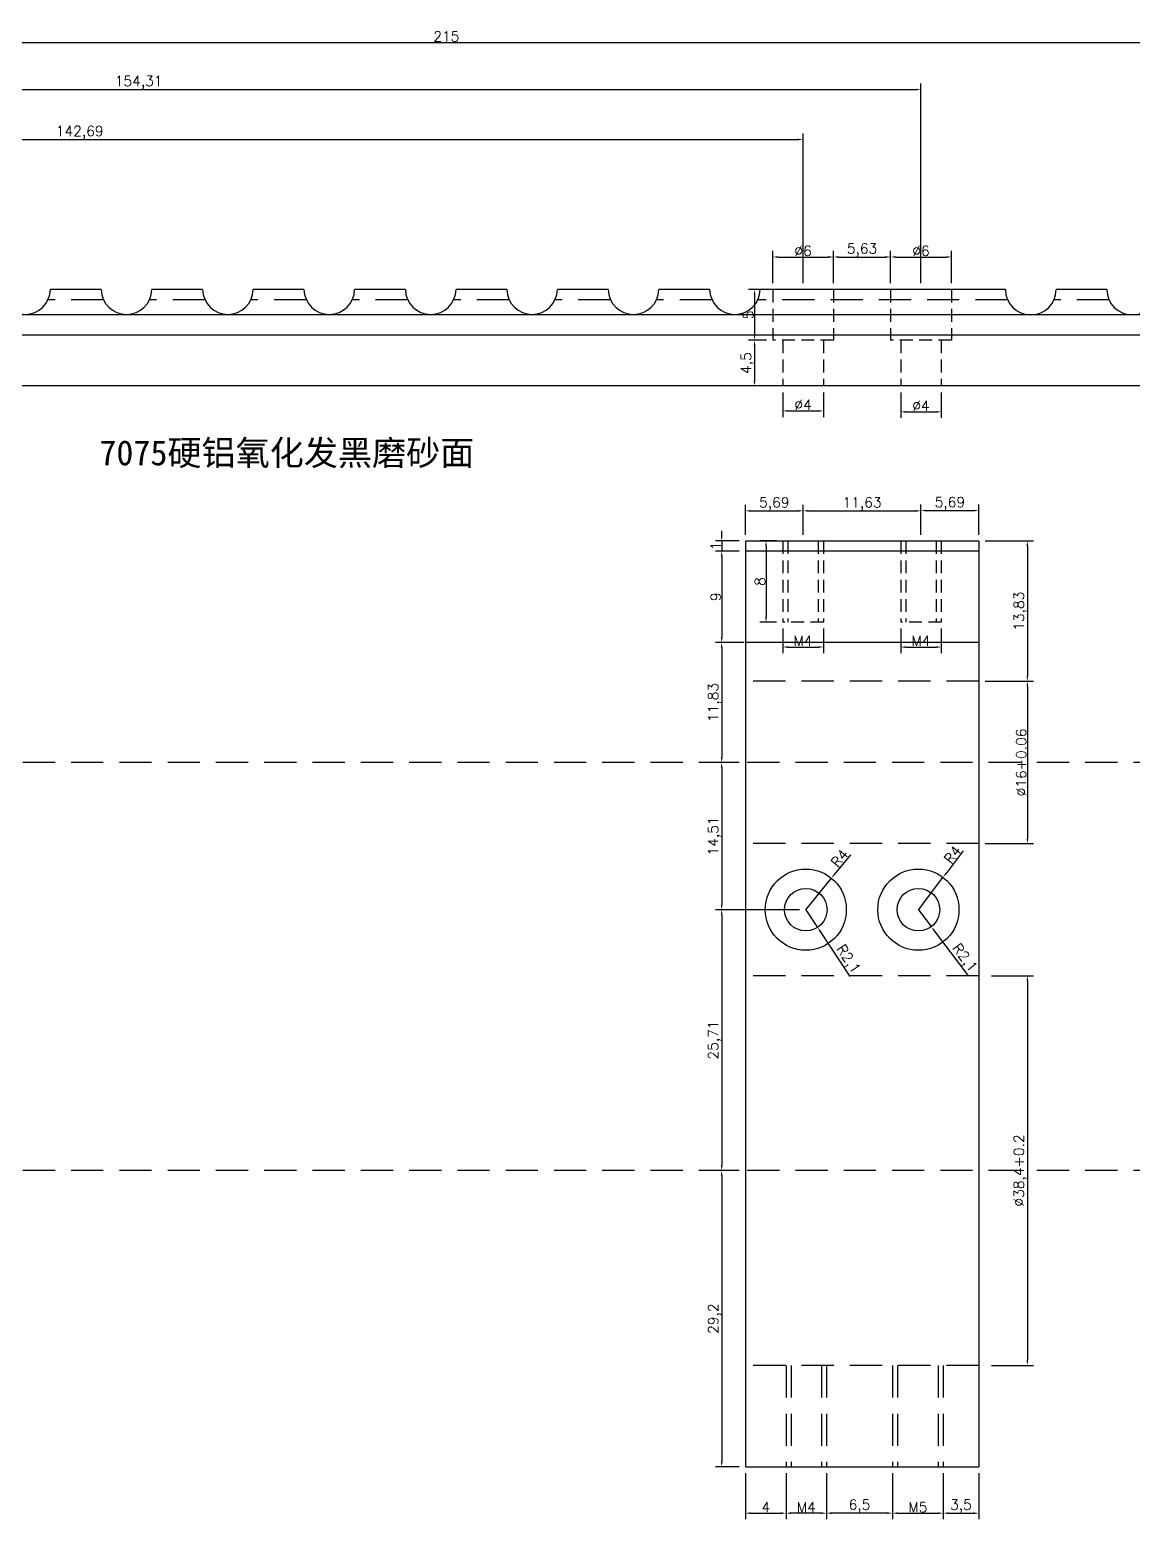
# Model space of a CAD drawing. Header units: millimetres. Extents: x 6817 to 15937, y -5221 to -164.
# Drawn here: x 9738.2 to 9846.9, y -921.1 to -774.3 of the extents above; entities that cross this region are included whole.
import ezdxf

# ---------------------------------------------------------------- set-up
doc = ezdxf.new("R2010")
doc.units = ezdxf.units.MM
doc.linetypes.add('HIDDEN', pattern=[9.525, 6.35, -3.175])
doc.layers.add('图层2', color=108, linetype='Continuous')
doc.styles.get("Standard").update_dxf_attribs({"font": 'txt', "bigfont": 'gbcbig.shx'})
doc.dimstyles.new('ISO-25', dxfattribs={"dimtxt": 1, "dimasz": 0.5, "dimexe": 0.6, "dimexo": 0.625, "dimgap": 0.1, "dimtad": 1, "dimtxsty": 'Standard', "dimcen": 2.5, "dimadec": 0, "dimazin": 0, "dimtfac": 1, "dimtmove": 0, "dimatfit": 3, "dimfxl": 0, "dimarcsym": 0})

# ---------------------------------------------------------------- blocks, each defined once
blk = doc.blocks.new('*D593')
at = {"layer": 'Defpoints', "color": 0, "linetype": 'ByBlock', "transparency": 16777216}
for p in [(9814.47, -785.11), (9814.47, -799.9), (9671.78, -809.4)]:
    blk.add_point(p, dxfattribs=at)
at = {"layer": '图层2', "color": 0, "linetype": 'ByBlock', "lineweight": -2, "transparency": 16777216}
for p, q in [((9671.78, -808.78), (9671.78, -784.51)), ((9672.28, -785.11), (9813.97, -785.11)), ((9814.47, -799.28), (9814.47, -784.51))]:
    blk.add_line(p, q, dxfattribs=at)
at = {"layer": '图层2', "color": 0, "linetype": 'ByBlock', "transparency": 16777216}
for points in [[(9672.28, -785.03), (9672.28, -785.19), (9671.78, -785.11)], [(9813.97, -785.03), (9813.97, -785.19), (9814.47, -785.11)]]:
    blk.add_solid(points, dxfattribs=at)
at = {"layer": '图层2', "color": 0, "linetype": 'ByBlock', "transparency": 16777216, "insert": (9743.12, -784.43), "char_height": 1, "attachment_point": 5}
blk.add_mtext('142,69', dxfattribs=at)
blk = doc.blocks.new('*D594')
at = {"layer": 'Defpoints', "color": 0, "linetype": 'ByBlock', "transparency": 16777216}
for p in [(9826.09, -780.19), (9826.09, -799.9), (9671.78, -809.4)]:
    blk.add_point(p, dxfattribs=at)
at = {"layer": '图层2', "color": 0, "linetype": 'ByBlock', "lineweight": -2, "transparency": 16777216}
for p, q in [((9671.78, -808.78), (9671.78, -779.59)), ((9672.28, -780.19), (9825.59, -780.19)), ((9826.09, -799.28), (9826.09, -779.59))]:
    blk.add_line(p, q, dxfattribs=at)
at = {"layer": '图层2', "color": 0, "linetype": 'ByBlock', "transparency": 16777216}
for points in [[(9672.28, -780.1), (9672.28, -780.27), (9671.78, -780.19)], [(9825.59, -780.1), (9825.59, -780.27), (9826.09, -780.19)]]:
    blk.add_solid(points, dxfattribs=at)
at = {"layer": '图层2', "color": 0, "linetype": 'ByBlock', "transparency": 16777216, "insert": (9748.94, -779.5), "char_height": 1, "attachment_point": 5}
blk.add_mtext('154,31', dxfattribs=at)
blk = doc.blocks.new('*D877')
at = {"layer": 'Defpoints', "color": 0, "linetype": 'ByBlock', "transparency": 16777216}
for p in [(9886.78, -775.55), (9886.78, -799.9), (9671.78, -808.78)]:
    blk.add_point(p, dxfattribs=at)
at = {"layer": '图层2', "color": 0, "linetype": 'ByBlock', "lineweight": -2, "transparency": 16777216}
for p, q in [((9671.78, -808.15), (9671.78, -774.95)), ((9886.78, -799.28), (9886.78, -774.95)), ((9672.28, -775.55), (9886.28, -775.55))]:
    blk.add_line(p, q, dxfattribs=at)
at = {"layer": '图层2', "color": 0, "linetype": 'ByBlock', "transparency": 16777216}
for points in [[(9672.28, -775.47), (9672.28, -775.64), (9671.78, -775.55)], [(9886.28, -775.47), (9886.28, -775.64), (9886.78, -775.55)]]:
    blk.add_solid(points, dxfattribs=at)
at = {"layer": '图层2', "color": 0, "linetype": 'ByBlock', "transparency": 16777216, "insert": (9779.28, -774.95), "char_height": 1, "attachment_point": 5}
blk.add_mtext('215', dxfattribs=at)
blk = doc.blocks.new('*D884')
at = {"layer": 'Defpoints', "color": 0, "linetype": 'ByBlock', "transparency": 16777216}
for p in [(9817.47, -796.69), (9811.47, -799.9), (9817.47, -799.9)]:
    blk.add_point(p, dxfattribs=at)
at = {"layer": '图层2', "color": 0, "linetype": 'ByBlock', "lineweight": -2, "transparency": 16777216}
for p, q in [((9811.47, -799.28), (9811.47, -796.09)), ((9811.97, -796.69), (9816.97, -796.69)), ((9817.47, -799.28), (9817.47, -796.09))]:
    blk.add_line(p, q, dxfattribs=at)
at = {"layer": '图层2', "color": 0, "linetype": 'ByBlock', "transparency": 16777216}
for points in [[(9811.97, -796.6), (9811.97, -796.77), (9811.47, -796.69)], [(9816.97, -796.6), (9816.97, -796.77), (9817.47, -796.69)]]:
    blk.add_solid(points, dxfattribs=at)
at = {"layer": '图层2', "color": 0, "linetype": 'ByBlock', "transparency": 16777216, "insert": (9814.47, -796.09), "char_height": 1, "attachment_point": 5}
blk.add_mtext('%%C6', dxfattribs=at)
blk = doc.blocks.new('*D885')
at = {"layer": 'Defpoints', "color": 0, "linetype": 'ByBlock', "transparency": 16777216}
for p in [(9823.09, -796.69), (9817.47, -799.9), (9823.09, -799.9)]:
    blk.add_point(p, dxfattribs=at)
at = {"layer": '图层2', "color": 0, "linetype": 'ByBlock', "lineweight": -2, "transparency": 16777216}
for p, q in [((9817.47, -799.28), (9817.47, -796.09)), ((9817.97, -796.69), (9822.59, -796.69)), ((9823.09, -799.28), (9823.09, -796.09))]:
    blk.add_line(p, q, dxfattribs=at)
at = {"layer": '图层2', "color": 0, "linetype": 'ByBlock', "transparency": 16777216}
for points in [[(9817.97, -796.6), (9817.97, -796.77), (9817.47, -796.69)], [(9822.59, -796.6), (9822.59, -796.77), (9823.09, -796.69)]]:
    blk.add_solid(points, dxfattribs=at)
at = {"layer": '图层2', "color": 0, "linetype": 'ByBlock', "transparency": 16777216, "insert": (9820.28, -796), "char_height": 1, "attachment_point": 5}
blk.add_mtext('5,63', dxfattribs=at)
blk = doc.blocks.new('*D886')
at = {"layer": 'Defpoints', "color": 0, "linetype": 'ByBlock', "transparency": 16777216}
for p in [(9829.09, -796.69), (9823.09, -799.9), (9829.09, -799.9)]:
    blk.add_point(p, dxfattribs=at)
at = {"layer": '图层2', "color": 0, "linetype": 'ByBlock', "lineweight": -2, "transparency": 16777216}
for p, q in [((9823.09, -799.28), (9823.09, -796.09)), ((9823.59, -796.69), (9828.59, -796.69)), ((9829.09, -799.28), (9829.09, -796.09))]:
    blk.add_line(p, q, dxfattribs=at)
at = {"layer": '图层2', "color": 0, "linetype": 'ByBlock', "transparency": 16777216}
for points in [[(9823.59, -796.6), (9823.59, -796.77), (9823.09, -796.69)], [(9828.59, -796.6), (9828.59, -796.77), (9829.09, -796.69)]]:
    blk.add_solid(points, dxfattribs=at)
at = {"layer": '图层2', "color": 0, "linetype": 'ByBlock', "transparency": 16777216, "insert": (9826.09, -796.09), "char_height": 1, "attachment_point": 5}
blk.add_mtext('%%C6', dxfattribs=at)
blk = doc.blocks.new('*D887')
at = {"layer": 'Defpoints', "color": 0, "linetype": 'ByBlock', "transparency": 16777216}
for p in [(9811.47, -799.9), (9809.67, -804.9), (9811.47, -804.9)]:
    blk.add_point(p, dxfattribs=at)
at = {"layer": '图层2', "color": 0, "linetype": 'ByBlock', "lineweight": -2, "transparency": 16777216}
for p, q in [((9810.84, -799.9), (9809.07, -799.9)), ((9809.67, -800.4), (9809.67, -804.4)), ((9810.84, -804.9), (9809.07, -804.9))]:
    blk.add_line(p, q, dxfattribs=at)
at = {"layer": '图层2', "color": 0, "linetype": 'ByBlock', "transparency": 16777216}
for points in [[(9809.59, -800.4), (9809.76, -800.4), (9809.67, -799.9)], [(9809.59, -804.4), (9809.76, -804.4), (9809.67, -804.9)]]:
    blk.add_solid(points, dxfattribs=at)
at = {"layer": '图层2', "color": 0, "linetype": 'ByBlock', "transparency": 16777216, "insert": (9809.07, -802.4), "char_height": 1, "attachment_point": 5, "rotation": 90}
blk.add_mtext('5', dxfattribs=at)
blk = doc.blocks.new('*D888')
at = {"layer": 'Defpoints', "color": 0, "linetype": 'ByBlock', "transparency": 16777216}
for p in [(9811.47, -804.9), (9809.67, -809.4), (9812.47, -809.4)]:
    blk.add_point(p, dxfattribs=at)
at = {"layer": '图层2', "color": 0, "linetype": 'ByBlock', "lineweight": -2, "transparency": 16777216}
for p, q in [((9810.84, -804.9), (9809.07, -804.9)), ((9809.67, -805.4), (9809.67, -808.9)), ((9811.84, -809.4), (9809.07, -809.4))]:
    blk.add_line(p, q, dxfattribs=at)
at = {"layer": '图层2', "color": 0, "linetype": 'ByBlock', "transparency": 16777216}
for points in [[(9809.59, -805.4), (9809.76, -805.4), (9809.67, -804.9)], [(9809.59, -808.9), (9809.76, -808.9), (9809.67, -809.4)]]:
    blk.add_solid(points, dxfattribs=at)
at = {"layer": '图层2', "color": 0, "linetype": 'ByBlock', "transparency": 16777216, "insert": (9808.99, -807.15), "char_height": 1, "attachment_point": 5, "rotation": 90}
blk.add_mtext('4,5', dxfattribs=at)
blk = doc.blocks.new('*D889')
at = {"layer": 'Defpoints', "color": 0, "linetype": 'ByBlock', "transparency": 16777216}
for p in [(9812.47, -809.4), (9816.47, -809.4), (9816.47, -811.86)]:
    blk.add_point(p, dxfattribs=at)
at = {"layer": '图层2', "color": 0, "linetype": 'ByBlock', "lineweight": -2, "transparency": 16777216}
for p, q in [((9812.47, -810.03), (9812.47, -812.46)), ((9816.47, -810.03), (9816.47, -812.46)), ((9812.97, -811.86), (9815.97, -811.86))]:
    blk.add_line(p, q, dxfattribs=at)
at = {"layer": '图层2', "color": 0, "linetype": 'ByBlock', "transparency": 16777216}
for points in [[(9812.97, -811.78), (9812.97, -811.95), (9812.47, -811.86)], [(9815.97, -811.78), (9815.97, -811.95), (9816.47, -811.86)]]:
    blk.add_solid(points, dxfattribs=at)
at = {"layer": '图层2', "color": 0, "linetype": 'ByBlock', "transparency": 16777216, "insert": (9814.47, -811.26), "char_height": 1, "attachment_point": 5}
blk.add_mtext('%%C4', dxfattribs=at)
blk = doc.blocks.new('*D890')
at = {"layer": 'Defpoints', "color": 0, "linetype": 'ByBlock', "transparency": 16777216}
for p in [(9824.09, -809.4), (9828.09, -809.4), (9828.09, -811.95)]:
    blk.add_point(p, dxfattribs=at)
at = {"layer": '图层2', "color": 0, "linetype": 'ByBlock', "lineweight": -2, "transparency": 16777216}
for p, q in [((9824.09, -810.03), (9824.09, -812.55)), ((9828.09, -810.03), (9828.09, -812.55)), ((9824.59, -811.95), (9827.59, -811.95))]:
    blk.add_line(p, q, dxfattribs=at)
at = {"layer": '图层2', "color": 0, "linetype": 'ByBlock', "transparency": 16777216}
for points in [[(9824.59, -811.87), (9824.59, -812.04), (9824.09, -811.95)], [(9827.59, -811.87), (9827.59, -812.04), (9828.09, -811.95)]]:
    blk.add_solid(points, dxfattribs=at)
at = {"layer": '图层2', "color": 0, "linetype": 'ByBlock', "transparency": 16777216, "insert": (9826.09, -811.35), "char_height": 1, "attachment_point": 5}
blk.add_mtext('%%C4', dxfattribs=at)
blk = doc.blocks.new('*D891')
at = {"layer": 'Defpoints', "color": 0, "linetype": 'ByBlock', "transparency": 16777216}
for p in [(9814.47, -821.71), (9808.78, -824.68), (9814.47, -824.68)]:
    blk.add_point(p, dxfattribs=at)
at = {"layer": '图层2', "color": 0, "linetype": 'ByBlock', "lineweight": -2, "transparency": 16777216}
for p, q in [((9808.78, -824.06), (9808.78, -821.11)), ((9809.28, -821.71), (9813.97, -821.71)), ((9814.47, -824.06), (9814.47, -821.11))]:
    blk.add_line(p, q, dxfattribs=at)
at = {"layer": '图层2', "color": 0, "linetype": 'ByBlock', "transparency": 16777216}
for points in [[(9809.28, -821.63), (9809.28, -821.8), (9808.78, -821.71)], [(9813.97, -821.63), (9813.97, -821.8), (9814.47, -821.71)]]:
    blk.add_solid(points, dxfattribs=at)
at = {"layer": '图层2', "color": 0, "linetype": 'ByBlock', "transparency": 16777216, "insert": (9811.62, -821.03), "char_height": 1, "attachment_point": 5}
blk.add_mtext('5,69', dxfattribs=at)
blk = doc.blocks.new('*D596')
at = {"layer": 'Defpoints', "color": 0, "linetype": 'ByBlock', "transparency": 16777216}
for p in [(9826.09, -821.71), (9814.47, -824.68), (9826.09, -824.68)]:
    blk.add_point(p, dxfattribs=at)
at = {"layer": '图层2', "color": 0, "linetype": 'ByBlock', "lineweight": -2, "transparency": 16777216}
for p, q in [((9814.47, -824.06), (9814.47, -821.11)), ((9814.97, -821.71), (9825.59, -821.71)), ((9826.09, -824.06), (9826.09, -821.11))]:
    blk.add_line(p, q, dxfattribs=at)
at = {"layer": '图层2', "color": 0, "linetype": 'ByBlock', "transparency": 16777216}
for points in [[(9814.97, -821.63), (9814.97, -821.8), (9814.47, -821.71)], [(9825.59, -821.63), (9825.59, -821.8), (9826.09, -821.71)]]:
    blk.add_solid(points, dxfattribs=at)
at = {"layer": '图层2', "color": 0, "linetype": 'ByBlock', "transparency": 16777216, "insert": (9820.28, -821.03), "char_height": 1, "attachment_point": 5}
blk.add_mtext('11,63', dxfattribs=at)
blk = doc.blocks.new('*D892')
at = {"layer": 'Defpoints', "color": 0, "linetype": 'ByBlock', "transparency": 16777216}
for p in [(9831.78, -821.68), (9826.09, -824.68), (9831.78, -824.68)]:
    blk.add_point(p, dxfattribs=at)
at = {"layer": '图层2', "color": 0, "linetype": 'ByBlock', "lineweight": -2, "transparency": 16777216}
for p, q in [((9826.09, -824.06), (9826.09, -821.08)), ((9826.59, -821.68), (9831.28, -821.68)), ((9831.78, -824.06), (9831.78, -821.08))]:
    blk.add_line(p, q, dxfattribs=at)
at = {"layer": '图层2', "color": 0, "linetype": 'ByBlock', "transparency": 16777216}
for points in [[(9826.59, -821.6), (9826.59, -821.77), (9826.09, -821.68)], [(9831.28, -821.6), (9831.28, -821.77), (9831.78, -821.68)]]:
    blk.add_solid(points, dxfattribs=at)
at = {"layer": '图层2', "color": 0, "linetype": 'ByBlock', "transparency": 16777216, "insert": (9828.94, -821), "char_height": 1, "attachment_point": 5}
blk.add_mtext('5,69', dxfattribs=at)
blk = doc.blocks.new('*D893')
at = {"layer": 'Defpoints', "color": 0, "linetype": 'ByBlock', "transparency": 16777216}
for p in [(9812.47, -824.68), (9810.81, -832.68), (9812.47, -832.68)]:
    blk.add_point(p, dxfattribs=at)
at = {"layer": '图层2', "color": 0, "linetype": 'ByBlock', "lineweight": -2, "transparency": 16777216}
for p, q in [((9811.84, -824.68), (9810.21, -824.68)), ((9810.81, -825.18), (9810.81, -832.18)), ((9811.84, -832.68), (9810.21, -832.68))]:
    blk.add_line(p, q, dxfattribs=at)
at = {"layer": '图层2', "color": 0, "linetype": 'ByBlock', "transparency": 16777216}
for points in [[(9810.72, -825.18), (9810.89, -825.18), (9810.81, -824.68)], [(9810.72, -832.18), (9810.89, -832.18), (9810.81, -832.68)]]:
    blk.add_solid(points, dxfattribs=at)
at = {"layer": '图层2', "color": 0, "linetype": 'ByBlock', "transparency": 16777216, "insert": (9810.21, -828.68), "char_height": 1, "attachment_point": 5, "rotation": 90}
blk.add_mtext('8', dxfattribs=at)
blk = doc.blocks.new('*D894')
at = {"layer": 'Defpoints', "color": 0, "linetype": 'ByBlock', "transparency": 16777216}
for p in [(9812.47, -832.68), (9816.47, -832.68), (9816.47, -835.13)]:
    blk.add_point(p, dxfattribs=at)
at = {"layer": '图层2', "color": 0, "linetype": 'ByBlock', "lineweight": -2, "transparency": 16777216}
for p, q in [((9812.47, -833.31), (9812.47, -835.73)), ((9816.47, -833.31), (9816.47, -835.73)), ((9812.97, -835.13), (9815.97, -835.13))]:
    blk.add_line(p, q, dxfattribs=at)
at = {"layer": '图层2', "color": 0, "linetype": 'ByBlock', "transparency": 16777216}
for points in [[(9812.97, -835.05), (9812.97, -835.22), (9812.47, -835.13)], [(9815.97, -835.05), (9815.97, -835.22), (9816.47, -835.13)]]:
    blk.add_solid(points, dxfattribs=at)
at = {"layer": '图层2', "color": 0, "linetype": 'ByBlock', "transparency": 16777216, "insert": (9814.47, -834.53), "char_height": 1, "attachment_point": 5}
blk.add_mtext('M4', dxfattribs=at)
blk = doc.blocks.new('*D895')
at = {"layer": 'Defpoints', "color": 0, "linetype": 'ByBlock', "transparency": 16777216}
for p in [(9824.09, -832.68), (9828.09, -832.68), (9828.09, -835.13)]:
    blk.add_point(p, dxfattribs=at)
at = {"layer": '图层2', "color": 0, "linetype": 'ByBlock', "lineweight": -2, "transparency": 16777216}
for p, q in [((9824.09, -833.31), (9824.09, -835.73)), ((9828.09, -833.31), (9828.09, -835.73)), ((9824.59, -835.13), (9827.59, -835.13))]:
    blk.add_line(p, q, dxfattribs=at)
at = {"layer": '图层2', "color": 0, "linetype": 'ByBlock', "transparency": 16777216}
for points in [[(9824.59, -835.05), (9824.59, -835.22), (9824.09, -835.13)], [(9827.59, -835.05), (9827.59, -835.22), (9828.09, -835.13)]]:
    blk.add_solid(points, dxfattribs=at)
at = {"layer": '图层2', "color": 0, "linetype": 'ByBlock', "transparency": 16777216, "insert": (9826.09, -834.53), "char_height": 1, "attachment_point": 5}
blk.add_mtext('M4', dxfattribs=at)
blk = doc.blocks.new('*D598')
at = {"layer": 'Defpoints', "color": 0, "linetype": 'ByBlock', "transparency": 16777216}
for p in [(9831.78, -824.68), (9831.78, -838.51), (9836.58, -838.51)]:
    blk.add_point(p, dxfattribs=at)
at = {"layer": '图层2', "color": 0, "linetype": 'ByBlock', "lineweight": -2, "transparency": 16777216}
for p, q in [((9832.41, -824.68), (9837.18, -824.68)), ((9836.58, -825.18), (9836.58, -838.01)), ((9832.41, -838.51), (9837.18, -838.51))]:
    blk.add_line(p, q, dxfattribs=at)
at = {"layer": '图层2', "color": 0, "linetype": 'ByBlock', "transparency": 16777216}
for points in [[(9836.5, -825.18), (9836.66, -825.18), (9836.58, -824.68)], [(9836.5, -838.01), (9836.66, -838.01), (9836.58, -838.51)]]:
    blk.add_solid(points, dxfattribs=at)
at = {"layer": '图层2', "color": 0, "linetype": 'ByBlock', "transparency": 16777216, "insert": (9835.9, -831.6), "char_height": 1, "attachment_point": 5, "rotation": 90}
blk.add_mtext('13,83', dxfattribs=at)
blk = doc.blocks.new('*D599')
at = {"layer": 'Defpoints', "color": 0, "linetype": 'ByBlock', "transparency": 16777216}
for p in [(9831.78, -838.51), (9831.78, -854.51), (9836.58, -854.51)]:
    blk.add_point(p, dxfattribs=at)
at = {"layer": '图层2', "color": 0, "linetype": 'ByBlock', "lineweight": -2, "transparency": 16777216}
for p, q in [((9832.41, -838.51), (9837.18, -838.51)), ((9836.58, -839.01), (9836.58, -854.01)), ((9832.41, -854.51), (9837.18, -854.51))]:
    blk.add_line(p, q, dxfattribs=at)
at = {"layer": '图层2', "color": 0, "linetype": 'ByBlock', "transparency": 16777216}
for points in [[(9836.5, -839.01), (9836.66, -839.01), (9836.58, -838.51)], [(9836.5, -854.01), (9836.66, -854.01), (9836.58, -854.51)]]:
    blk.add_solid(points, dxfattribs=at)
at = {"layer": '图层2', "color": 0, "linetype": 'ByBlock', "transparency": 16777216, "insert": (9835.98, -846.51), "char_height": 1, "attachment_point": 5, "rotation": 90}
blk.add_mtext('%%C16+0.06', dxfattribs=at)
blk = doc.blocks.new('*D600')
at = {"layer": 'Defpoints', "color": 0, "linetype": 'ByBlock', "transparency": 16777216}
for p in [(9832.41, -867.53), (9832.41, -905.93), (9836.58, -905.93)]:
    blk.add_point(p, dxfattribs=at)
at = {"layer": '图层2', "color": 0, "linetype": 'ByBlock', "lineweight": -2, "transparency": 16777216}
for p, q in [((9833.03, -867.53), (9837.18, -867.53)), ((9836.58, -868.03), (9836.58, -905.43)), ((9833.03, -905.93), (9837.18, -905.93))]:
    blk.add_line(p, q, dxfattribs=at)
at = {"layer": '图层2', "color": 0, "linetype": 'ByBlock', "transparency": 16777216}
for points in [[(9836.5, -868.03), (9836.66, -868.03), (9836.58, -867.53)], [(9836.5, -905.43), (9836.66, -905.43), (9836.58, -905.93)]]:
    blk.add_solid(points, dxfattribs=at)
at = {"layer": '图层2', "color": 0, "linetype": 'ByBlock', "transparency": 16777216, "insert": (9835.9, -886.73), "char_height": 1, "attachment_point": 5, "rotation": 90}
blk.add_mtext('%%C38,4+0.2', dxfattribs=at)
blk = doc.blocks.new('*D601')
at = {"layer": 'Defpoints', "color": 0, "linetype": 'ByBlock', "transparency": 16777216}
for p in [(9808.78, -824.68), (9806.44, -825.68), (9808.78, -825.68)]:
    blk.add_point(p, dxfattribs=at)
at = {"layer": '图层2', "color": 0, "linetype": 'ByBlock', "lineweight": -2, "transparency": 16777216}
for p, q in [((9808.16, -824.68), (9805.84, -824.68)), ((9806.44, -824.18), (9806.44, -823.68)), ((9806.44, -824.68), (9806.44, -825.68)), ((9808.16, -825.68), (9805.84, -825.68)), ((9806.44, -826.18), (9806.44, -826.68))]:
    blk.add_line(p, q, dxfattribs=at)
at = {"layer": '图层2', "color": 0, "linetype": 'ByBlock', "transparency": 16777216}
for points in [[(9806.35, -824.18), (9806.52, -824.18), (9806.44, -824.68)], [(9806.35, -826.18), (9806.52, -826.18), (9806.44, -825.68)]]:
    blk.add_solid(points, dxfattribs=at)
at = {"layer": '图层2', "color": 0, "linetype": 'ByBlock', "transparency": 16777216, "insert": (9805.84, -825.18), "char_height": 1, "attachment_point": 5, "rotation": 90}
blk.add_mtext('1', dxfattribs=at)
blk = doc.blocks.new('*D602')
at = {"layer": 'Defpoints', "color": 0, "linetype": 'ByBlock', "transparency": 16777216}
for p in [(9808.78, -825.68), (9806.44, -834.68), (9809.29, -834.68)]:
    blk.add_point(p, dxfattribs=at)
at = {"layer": '图层2', "color": 0, "linetype": 'ByBlock', "lineweight": -2, "transparency": 16777216}
for p, q in [((9808.16, -825.68), (9805.84, -825.68)), ((9806.44, -826.18), (9806.44, -834.18)), ((9808.66, -834.68), (9805.84, -834.68))]:
    blk.add_line(p, q, dxfattribs=at)
at = {"layer": '图层2', "color": 0, "linetype": 'ByBlock', "transparency": 16777216}
for points in [[(9806.35, -826.18), (9806.52, -826.18), (9806.44, -825.68)], [(9806.35, -834.18), (9806.52, -834.18), (9806.44, -834.68)]]:
    blk.add_solid(points, dxfattribs=at)
at = {"layer": '图层2', "color": 0, "linetype": 'ByBlock', "transparency": 16777216, "insert": (9805.84, -830.18), "char_height": 1, "attachment_point": 5, "rotation": 90}
blk.add_mtext('9', dxfattribs=at)
blk = doc.blocks.new('*D603')
at = {"layer": 'Defpoints', "color": 0, "linetype": 'ByBlock', "transparency": 16777216}
for p in [(9809.29, -834.68), (9806.44, -846.51), (9808.78, -846.51)]:
    blk.add_point(p, dxfattribs=at)
at = {"layer": '图层2', "color": 0, "linetype": 'ByBlock', "lineweight": -2, "transparency": 16777216}
for p, q in [((9808.66, -834.68), (9805.84, -834.68)), ((9806.44, -835.18), (9806.44, -846.01)), ((9808.16, -846.51), (9805.84, -846.51))]:
    blk.add_line(p, q, dxfattribs=at)
at = {"layer": '图层2', "color": 0, "linetype": 'ByBlock', "transparency": 16777216}
for points in [[(9806.35, -835.18), (9806.52, -835.18), (9806.44, -834.68)], [(9806.35, -846.01), (9806.52, -846.01), (9806.44, -846.51)]]:
    blk.add_solid(points, dxfattribs=at)
at = {"layer": '图层2', "color": 0, "linetype": 'ByBlock', "transparency": 16777216, "insert": (9805.75, -840.6), "char_height": 1, "attachment_point": 5, "rotation": 90}
blk.add_mtext('11,83', dxfattribs=at)
blk = doc.blocks.new('*D604')
at = {"layer": 'Defpoints', "color": 0, "linetype": 'ByBlock', "transparency": 16777216}
for p in [(9808.78, -846.51), (9806.44, -861.02), (9814.73, -861.02)]:
    blk.add_point(p, dxfattribs=at)
at = {"layer": '图层2', "color": 0, "linetype": 'ByBlock', "lineweight": -2, "transparency": 16777216}
for p, q in [((9808.16, -846.51), (9805.84, -846.51)), ((9806.44, -847.01), (9806.44, -860.52)), ((9814.1, -861.02), (9805.84, -861.02))]:
    blk.add_line(p, q, dxfattribs=at)
at = {"layer": '图层2', "color": 0, "linetype": 'ByBlock', "transparency": 16777216}
for points in [[(9806.35, -847.01), (9806.52, -847.01), (9806.44, -846.51)], [(9806.35, -860.52), (9806.52, -860.52), (9806.44, -861.02)]]:
    blk.add_solid(points, dxfattribs=at)
at = {"layer": '图层2', "color": 0, "linetype": 'ByBlock', "transparency": 16777216, "insert": (9805.75, -853.76), "char_height": 1, "attachment_point": 5, "rotation": 90}
blk.add_mtext('14,51', dxfattribs=at)
blk = doc.blocks.new('*D605')
at = {"layer": 'Defpoints', "color": 0, "linetype": 'ByBlock', "transparency": 16777216}
for p in [(9808.78, -886.73), (9806.44, -915.93), (9808.78, -915.93)]:
    blk.add_point(p, dxfattribs=at)
at = {"layer": '图层2', "color": 0, "linetype": 'ByBlock', "lineweight": -2, "transparency": 16777216}
for p, q in [((9808.16, -886.73), (9805.84, -886.73)), ((9806.44, -887.23), (9806.44, -915.43)), ((9808.16, -915.93), (9805.84, -915.93))]:
    blk.add_line(p, q, dxfattribs=at)
at = {"layer": '图层2', "color": 0, "linetype": 'ByBlock', "transparency": 16777216}
for points in [[(9806.35, -887.23), (9806.52, -887.23), (9806.44, -886.73)], [(9806.35, -915.43), (9806.52, -915.43), (9806.44, -915.93)]]:
    blk.add_solid(points, dxfattribs=at)
at = {"layer": '图层2', "color": 0, "linetype": 'ByBlock', "transparency": 16777216, "insert": (9805.75, -901.33), "char_height": 1, "attachment_point": 5, "rotation": 90}
blk.add_mtext('29,2', dxfattribs=at)
blk = doc.blocks.new('*D606')
at = {"layer": 'Defpoints', "color": 0, "linetype": 'ByBlock', "transparency": 16777216}
for p in [(9814.73, -861.02), (9806.44, -886.73), (9808.78, -886.73)]:
    blk.add_point(p, dxfattribs=at)
at = {"layer": '图层2', "color": 0, "linetype": 'ByBlock', "lineweight": -2, "transparency": 16777216}
for p, q in [((9814.1, -861.02), (9805.84, -861.02)), ((9806.44, -861.52), (9806.44, -886.23)), ((9808.16, -886.73), (9805.84, -886.73))]:
    blk.add_line(p, q, dxfattribs=at)
at = {"layer": '图层2', "color": 0, "linetype": 'ByBlock', "transparency": 16777216}
for points in [[(9806.35, -861.52), (9806.52, -861.52), (9806.44, -861.02)], [(9806.35, -886.23), (9806.52, -886.23), (9806.44, -886.73)]]:
    blk.add_solid(points, dxfattribs=at)
at = {"layer": '图层2', "color": 0, "linetype": 'ByBlock', "transparency": 16777216, "insert": (9805.75, -873.87), "char_height": 1, "attachment_point": 5, "rotation": 90}
blk.add_mtext('25,71', dxfattribs=at)
blk = doc.blocks.new('*D607')
at = {"layer": 'Defpoints', "color": 0, "linetype": 'ByBlock', "transparency": 16777216}
for p in [(9817.25, -857.91), (9814.73, -861.02)]:
    blk.add_point(p, dxfattribs=at)
at = {"layer": '图层2', "color": 0, "linetype": 'ByBlock', "lineweight": -2, "transparency": 16777216}
for p, q in [((9819.13, -855.6), (9817.56, -857.53)), ((9814.73, -861.02), (9817.25, -857.91))]:
    blk.add_line(p, q, dxfattribs=at)
at = {"layer": '图层2', "color": 0, "linetype": 'ByBlock', "transparency": 16777216}
blk.add_solid([(9817.5, -857.47), (9817.63, -857.58), (9817.25, -857.91)], dxfattribs=at)
at = {"layer": '图层2', "color": 0, "linetype": 'ByBlock', "transparency": 16777216, "insert": (9818.07, -855.95), "char_height": 1, "attachment_point": 5, "rotation": 50.8971}
blk.add_mtext('R4', dxfattribs=at)
blk = doc.blocks.new('*D608')
at = {"layer": 'Defpoints', "color": 0, "linetype": 'ByBlock', "transparency": 16777216}
for p in [(9814.73, -861.02), (9815.89, -862.76)]:
    blk.add_point(p, dxfattribs=at)
at = {"layer": '图层2', "color": 0, "linetype": 'ByBlock', "lineweight": -2, "transparency": 16777216}
for p, q in [((9814.73, -861.02), (9815.89, -862.76)), ((9819.11, -867.59), (9816.17, -863.18))]:
    blk.add_line(p, q, dxfattribs=at)
at = {"layer": '图层2', "color": 0, "linetype": 'ByBlock', "transparency": 16777216}
blk.add_solid([(9816.24, -863.13), (9816.1, -863.23), (9815.89, -862.76)], dxfattribs=at)
at = {"layer": '图层2', "color": 0, "linetype": 'ByBlock', "transparency": 16777216, "insert": (9818.84, -865.95), "char_height": 1, "attachment_point": 5, "rotation": 303.7063}
blk.add_mtext('R2,1', dxfattribs=at)
blk = doc.blocks.new('*D609')
at = {"layer": 'Defpoints', "color": 0, "linetype": 'ByBlock', "transparency": 16777216}
for p in [(9825.84, -861.02), (9827.1, -862.69)]:
    blk.add_point(p, dxfattribs=at)
at = {"layer": '图层2', "color": 0, "linetype": 'ByBlock', "lineweight": -2, "transparency": 16777216}
for p, q in [((9825.84, -861.02), (9827.1, -862.69)), ((9830.71, -867.44), (9827.41, -863.09))]:
    blk.add_line(p, q, dxfattribs=at)
at = {"layer": '图层2', "color": 0, "linetype": 'ByBlock', "transparency": 16777216}
blk.add_solid([(9827.47, -863.04), (9827.34, -863.14), (9827.1, -862.69)], dxfattribs=at)
at = {"layer": '图层2', "color": 0, "linetype": 'ByBlock', "transparency": 16777216, "insert": (9830.33, -865.82), "char_height": 1, "attachment_point": 5, "rotation": 307.1566}
blk.add_mtext('R2,1', dxfattribs=at)
blk = doc.blocks.new('*D610')
at = {"layer": 'Defpoints', "color": 0, "linetype": 'ByBlock', "transparency": 16777216}
for p in [(9828.26, -857.84), (9825.84, -861.02)]:
    blk.add_point(p, dxfattribs=at)
at = {"layer": '图层2', "color": 0, "linetype": 'ByBlock', "lineweight": -2, "transparency": 16777216}
for p, q in [((9830.26, -855.21), (9828.56, -857.44)), ((9825.84, -861.02), (9828.26, -857.84))]:
    blk.add_line(p, q, dxfattribs=at)
at = {"layer": '图层2', "color": 0, "linetype": 'ByBlock', "transparency": 16777216}
blk.add_solid([(9828.5, -857.39), (9828.63, -857.49), (9828.26, -857.84)], dxfattribs=at)
at = {"layer": '图层2', "color": 0, "linetype": 'ByBlock', "transparency": 16777216, "insert": (9829.22, -855.59), "char_height": 1, "attachment_point": 5, "rotation": 52.6746}
blk.add_mtext('R4', dxfattribs=at)
blk = doc.blocks.new('*D636')
at = {"layer": 'Defpoints', "color": 0, "linetype": 'ByBlock', "transparency": 16777216}
for p in [(9808.78, -915.93), (9812.78, -915.93), (9812.78, -920.5)]:
    blk.add_point(p, dxfattribs=at)
at = {"layer": '图层2', "color": 0, "linetype": 'ByBlock', "lineweight": -2, "transparency": 16777216}
for p, q in [((9808.78, -916.56), (9808.78, -921.1)), ((9812.78, -916.56), (9812.78, -921.1)), ((9809.28, -920.5), (9812.28, -920.5))]:
    blk.add_line(p, q, dxfattribs=at)
at = {"layer": '图层2', "color": 0, "linetype": 'ByBlock', "transparency": 16777216}
for points in [[(9809.28, -920.41), (9809.28, -920.58), (9808.78, -920.5)], [(9812.28, -920.41), (9812.28, -920.58), (9812.78, -920.5)]]:
    blk.add_solid(points, dxfattribs=at)
at = {"layer": '图层2', "color": 0, "linetype": 'ByBlock', "transparency": 16777216, "insert": (9810.78, -919.9), "char_height": 1, "attachment_point": 5}
blk.add_mtext('4', dxfattribs=at)
blk = doc.blocks.new('*D985')
at = {"layer": 'Defpoints', "color": 0, "linetype": 'ByBlock', "transparency": 16777216}
for p in [(9823.28, -915.93), (9828.28, -915.93), (9828.28, -920.5)]:
    blk.add_point(p, dxfattribs=at)
at = {"layer": '图层2', "color": 0, "linetype": 'ByBlock', "lineweight": -2, "transparency": 16777216}
for p, q in [((9823.28, -916.56), (9823.28, -921.1)), ((9828.28, -916.56), (9828.28, -921.1)), ((9823.78, -920.5), (9827.78, -920.5))]:
    blk.add_line(p, q, dxfattribs=at)
at = {"layer": '图层2', "color": 0, "linetype": 'ByBlock', "transparency": 16777216}
for points in [[(9823.78, -920.41), (9823.78, -920.58), (9823.28, -920.5)], [(9827.78, -920.41), (9827.78, -920.58), (9828.28, -920.5)]]:
    blk.add_solid(points, dxfattribs=at)
at = {"layer": '图层2', "color": 0, "linetype": 'ByBlock', "transparency": 16777216, "insert": (9825.78, -919.9), "char_height": 1, "attachment_point": 5}
blk.add_mtext('M5', dxfattribs=at)
blk = doc.blocks.new('*D637')
at = {"layer": 'Defpoints', "color": 0, "linetype": 'ByBlock', "transparency": 16777216}
for p in [(9816.78, -915.93), (9823.28, -915.93), (9816.78, -920.5)]:
    blk.add_point(p, dxfattribs=at)
at = {"layer": '图层2', "color": 0, "linetype": 'ByBlock', "lineweight": -2, "transparency": 16777216}
for p, q in [((9816.78, -916.56), (9816.78, -921.1)), ((9823.28, -916.56), (9823.28, -921.1)), ((9822.78, -920.5), (9817.28, -920.5))]:
    blk.add_line(p, q, dxfattribs=at)
at = {"layer": '图层2', "color": 0, "linetype": 'ByBlock', "transparency": 16777216}
for points in [[(9817.28, -920.41), (9817.28, -920.58), (9816.78, -920.5)], [(9822.78, -920.41), (9822.78, -920.58), (9823.28, -920.5)]]:
    blk.add_solid(points, dxfattribs=at)
at = {"layer": '图层2', "color": 0, "linetype": 'ByBlock', "transparency": 16777216, "insert": (9820.03, -919.81), "char_height": 1, "attachment_point": 5}
blk.add_mtext('6,5', dxfattribs=at)
blk = doc.blocks.new('*D638')
at = {"layer": 'Defpoints', "color": 0, "linetype": 'ByBlock', "transparency": 16777216}
for p in [(9812.78, -915.93), (9816.78, -915.93), (9812.78, -920.5)]:
    blk.add_point(p, dxfattribs=at)
at = {"layer": '图层2', "color": 0, "linetype": 'ByBlock', "lineweight": -2, "transparency": 16777216}
for p, q in [((9812.78, -916.56), (9812.78, -921.1)), ((9816.78, -916.56), (9816.78, -921.1)), ((9816.28, -920.5), (9813.28, -920.5))]:
    blk.add_line(p, q, dxfattribs=at)
at = {"layer": '图层2', "color": 0, "linetype": 'ByBlock', "transparency": 16777216}
for points in [[(9813.28, -920.41), (9813.28, -920.58), (9812.78, -920.5)], [(9816.28, -920.41), (9816.28, -920.58), (9816.78, -920.5)]]:
    blk.add_solid(points, dxfattribs=at)
at = {"layer": '图层2', "color": 0, "linetype": 'ByBlock', "transparency": 16777216, "insert": (9814.78, -919.9), "char_height": 1, "attachment_point": 5}
blk.add_mtext('M4', dxfattribs=at)
blk = doc.blocks.new('*D986')
at = {"layer": 'Defpoints', "color": 0, "linetype": 'ByBlock', "transparency": 16777216}
for p in [(9828.28, -915.93), (9831.78, -915.93), (9831.78, -920.5)]:
    blk.add_point(p, dxfattribs=at)
at = {"layer": '图层2', "color": 0, "linetype": 'ByBlock', "lineweight": -2, "transparency": 16777216}
for p, q in [((9828.28, -916.56), (9828.28, -921.1)), ((9831.78, -916.56), (9831.78, -921.1)), ((9828.78, -920.5), (9831.28, -920.5))]:
    blk.add_line(p, q, dxfattribs=at)
at = {"layer": '图层2', "color": 0, "linetype": 'ByBlock', "transparency": 16777216}
for points in [[(9828.78, -920.41), (9828.78, -920.58), (9828.28, -920.5)], [(9831.28, -920.41), (9831.28, -920.58), (9831.78, -920.5)]]:
    blk.add_solid(points, dxfattribs=at)
at = {"layer": '图层2', "color": 0, "linetype": 'ByBlock', "transparency": 16777216, "insert": (9830.03, -919.81), "char_height": 1, "attachment_point": 5}
blk.add_mtext('3,5', dxfattribs=at)

msp = doc.modelspace()

# ---------------------------------------------------------------- linework, layer by layer
at = {"layer": '图层2', "color": 6, "linetype": 'ByBlock'}
for p, q in [((9745.239, -799.902), (9740.238, -799.902)), ((9755.239, -799.902), (9750.238, -799.902)), ((9765.239, -799.902), (9760.238, -799.902)), ((9775.239, -799.902), (9770.238, -799.902)), ((9785.239, -799.902), (9780.238, -799.902)), ((9795.239, -799.902), (9790.238, -799.902)), ((9805.239, -799.902), (9800.238, -799.902)), ((9834.424, -799.902), (9810.238, -799.902)), ((9844.424, -799.902), (9839.424, -799.902)), ((9806.781, -802.402), (9675.83, -802.402)), ((9886.781, -802.402), (9806.781, -802.402)), ((9806.781, -804.402), (9674.817, -804.402)), ((9886.781, -804.402), (9806.781, -804.402)), ((9853.497, -809.402), (9671.781, -809.402)), ((9808.781, -824.684), (9808.781, -915.931)), ((9831.781, -824.684), (9808.781, -824.684)), ((9831.781, -824.684), (9831.781, -915.931)), ((9831.781, -825.684), (9808.781, -825.684)), ((9831.781, -834.684), (9808.781, -834.684)), ((9808.781, -915.931), (9831.781, -915.931))]:
    msp.add_line(p, q, dxfattribs=at)
at = {"layer": '图层2', "color": 1, "linetype": 'HIDDEN', "ltscale": 0.2}
for p, q in [((9811.467, -799.902), (9811.467, -804.902)), ((9817.467, -799.902), (9817.467, -804.902)), ((9823.094, -799.902), (9823.094, -804.902)), ((9829.094, -799.902), (9829.094, -804.902)), ((9817.467, -804.902), (9811.467, -804.902)), ((9812.467, -804.902), (9812.467, -809.402)), ((9816.467, -804.902), (9816.467, -809.402)), ((9829.094, -804.902), (9823.094, -804.902)), ((9824.094, -804.902), (9824.094, -809.402)), ((9828.094, -804.902), (9828.094, -809.402)), ((9812.467, -824.684), (9812.467, -832.684)), ((9812.967, -824.684), (9812.967, -832.684)), ((9815.967, -824.684), (9815.967, -832.684)), ((9816.467, -824.684), (9816.467, -832.684)), ((9824.094, -824.684), (9824.094, -832.684)), ((9824.594, -824.684), (9824.594, -832.684)), ((9827.594, -824.684), (9827.594, -832.684)), ((9828.094, -824.684), (9828.094, -832.684)), ((9816.467, -832.684), (9812.467, -832.684)), ((9828.094, -832.684), (9824.094, -832.684))]:
    msp.add_line(p, q, dxfattribs=at)
at = {"layer": '图层2', "color": 3, "linetype": 'HIDDEN', "ltscale": 0.5}
for p, q in [((9745.469, -800.902), (9740.009, -800.902)), ((9755.469, -800.902), (9750.009, -800.902)), ((9765.469, -800.902), (9760.009, -800.902)), ((9775.469, -800.902), (9770.009, -800.902)), ((9785.469, -800.902), (9780.009, -800.902)), ((9795.469, -800.902), (9790.009, -800.902)), ((9805.469, -800.902), (9800.009, -800.902)), ((9834.633, -800.902), (9810.009, -800.902)), ((9844.633, -800.902), (9839.215, -800.902)), ((9950.24, -846.511), (9589.02, -846.511)), ((9950.24, -886.731), (9587.238, -886.731))]:
    msp.add_line(p, q, dxfattribs=at)
at = {"layer": '图层2', "color": 1, "linetype": 'HIDDEN', "ltscale": 0.5}
for p, q in [((9831.781, -838.511), (9808.781, -838.511)), ((9831.781, -854.511), (9808.781, -854.511)), ((9831.781, -867.531), (9808.781, -867.531)), ((9831.781, -905.931), (9808.781, -905.931)), ((9812.781, -905.931), (9812.781, -915.931)), ((9813.281, -905.931), (9813.281, -915.931)), ((9816.281, -905.931), (9816.281, -915.931)), ((9816.781, -905.931), (9816.781, -915.931)), ((9823.281, -905.931), (9823.281, -915.931)), ((9823.781, -905.931), (9823.781, -915.931)), ((9827.781, -905.931), (9827.781, -915.931)), ((9828.281, -905.931), (9828.281, -915.931))]:
    msp.add_line(p, q, dxfattribs=at)
at = {"layer": '图层2', "color": 2, "linetype": 'ByBlock'}
for centre, radius in [((9814.726, -861.018), 4), ((9825.835, -861.018), 4), ((9814.726, -861.018), 2.1), ((9825.835, -861.018), 2.1)]:
    msp.add_circle(centre, radius, dxfattribs=at)
for centre, start, end in [((9737.739, -799.854), 181.10492, 358.89508), ((9747.739, -799.854), 181.10492, 358.89508), ((9757.739, -799.854), 181.10492, 358.89508), ((9767.739, -799.854), 181.10492, 358.89508), ((9777.739, -799.854), 181.10492, 358.89508), ((9787.739, -799.854), 181.10492, 358.89508), ((9797.739, -799.854), 181.10492, 358.89508), ((9807.739, -799.854), 181.10492, 358.89508), ((9836.924, -799.902), 180, 0), ((9846.924, -799.902), 180, 0)]:
    msp.add_arc(centre, 2.5, start, end, dxfattribs=at)

# ---------------------------------------------------------------- texts
at = {"color": 2, "insert": (9745.065, -814.754), "char_height": 2.46562, "width": 44.9878, "attachment_point": 1}
msp.add_mtext('{\\fSimSun|b0|i0|c134|p2;7075硬铝氧化发黑磨砂面}', dxfattribs=at)

# ---------------------------------------------------------------- dimensions: what is measured, and where the dimension line sits
at = {"layer": '图层2', "color": 3, "linetype": 'ByBlock'}
for base, p1, p2, picture, middle in [((9886.781, -775.552), (9671.781, -808.777), (9886.781, -799.902), '*D877', (9779.281, -774.952)), ((9826.094, -780.186), (9671.781, -809.402), (9826.094, -799.902), '*D594', (9748.938, -779.502)), ((9814.467, -785.109), (9671.781, -809.402), (9814.467, -799.902), '*D593', (9743.124, -784.425)), ((9823.094, -796.688), (9817.467, -799.902), (9823.094, -799.902), '*D885', (9820.281, -796.004)), ((9814.467, -821.715), (9808.781, -824.684), (9814.467, -824.684), '*D891', (9811.624, -821.032)), ((9826.094, -821.715), (9814.467, -824.684), (9826.094, -824.684), '*D596', (9820.281, -821.032)), ((9831.781, -821.682), (9826.094, -824.684), (9831.781, -824.684), '*D892', (9828.938, -820.999)), ((9812.781, -920.495), (9808.781, -915.931), (9812.781, -915.931), '*D636', (9810.781, -919.895)), ((9816.781, -920.495), (9823.281, -915.931), (9816.781, -915.931), '*D637', (9820.031, -919.812)), ((9831.781, -920.495), (9828.281, -915.931), (9831.781, -915.931), '*D986', (9830.031, -919.812))]:
    dim = msp.add_linear_dim(base=base, p1=p1, p2=p2, dimstyle='ISO-25', dxfattribs=at)
    dim.commit()
    dim.dimension.update_dxf_attribs({"geometry": picture, "text_midpoint": middle})
for base, p1, p2, text, picture, middle in [((9817.467, -796.688), (9811.467, -799.902), (9817.467, -799.902), '%%C<>', '*D884', (9814.467, -796.088)), ((9829.094, -796.688), (9823.094, -799.902), (9829.094, -799.902), '%%C<>', '*D886', (9826.094, -796.088)), ((9816.467, -811.863), (9812.467, -809.402), (9816.467, -809.402), '%%C<>', '*D889', (9814.467, -811.263)), ((9828.094, -811.953), (9824.094, -809.402), (9828.094, -809.402), '%%C<>', '*D890', (9826.094, -811.353)), ((9816.467, -835.134), (9812.467, -832.684), (9816.467, -832.684), 'M<>', '*D894', (9814.467, -834.534)), ((9828.094, -835.133), (9824.094, -832.684), (9828.094, -832.684), 'M<>', '*D895', (9826.094, -834.533)), ((9812.781, -920.495), (9816.781, -915.931), (9812.781, -915.931), 'M<>', '*D638', (9814.781, -919.895)), ((9828.281, -920.495), (9823.281, -915.931), (9828.281, -915.931), 'M<>', '*D985', (9825.781, -919.895))]:
    dim = msp.add_linear_dim(base=base, p1=p1, p2=p2, text=text, dimstyle='ISO-25', dxfattribs=at)
    dim.commit()
    dim.dimension.update_dxf_attribs({"geometry": picture, "text_midpoint": middle})
for base, p1, p2, picture, middle in [((9809.673, -804.902), (9811.467, -799.902), (9811.467, -804.902), '*D887', (9809.073, -802.402)), ((9809.673, -809.402), (9811.467, -804.902), (9812.467, -809.402), '*D888', (9808.99, -807.152)), ((9806.435, -825.684), (9808.781, -824.684), (9808.781, -825.684), '*D601', (9805.835, -825.184)), ((9810.807, -832.684), (9812.467, -824.684), (9812.467, -832.684), '*D893', (9810.207, -828.684)), ((9836.58, -838.511), (9831.781, -824.684), (9831.781, -838.511), '*D598', (9835.896, -831.598)), ((9806.435, -834.684), (9808.781, -825.684), (9809.287, -834.684), '*D602', (9805.835, -830.184)), ((9806.435, -846.511), (9809.287, -834.684), (9808.781, -846.511), '*D603', (9805.752, -840.598)), ((9806.435, -861.018), (9808.781, -846.511), (9814.726, -861.018), '*D604', (9805.752, -853.764)), ((9806.435, -886.731), (9814.726, -861.018), (9808.781, -886.731), '*D606', (9805.752, -873.874)), ((9806.435, -915.931), (9808.781, -886.731), (9808.781, -915.931), '*D605', (9805.752, -901.331))]:
    dim = msp.add_linear_dim(base=base, p1=p1, p2=p2, angle=90, dimstyle='ISO-25', dxfattribs=at)
    dim.commit()
    dim.dimension.update_dxf_attribs({"geometry": picture, "text_midpoint": middle})
for base, p1, p2, text, picture, middle in [((9836.58, -854.511), (9831.781, -838.511), (9831.781, -854.511), '%%C<>+0.06', '*D599', (9835.98, -846.511)), ((9836.58, -905.931), (9832.406, -867.531), (9832.406, -905.931), '%%C<>+0.2', '*D600', (9835.896, -886.731))]:
    dim = msp.add_linear_dim(base=base, p1=p1, p2=p2, angle=90, text=text, dimstyle='ISO-25', dxfattribs=at)
    dim.commit()
    dim.dimension.update_dxf_attribs({"geometry": picture, "text_midpoint": middle})
for center, mpoint, picture, middle in [((9814.726, -861.018), (9817.249, -857.914), '*D607', (9818.54, -856.325)), ((9825.835, -861.018), (9828.261, -857.837), '*D610', (9829.698, -855.952)), ((9814.726, -861.018), (9815.891, -862.765), '*D608', (9818.269, -866.329)), ((9825.835, -861.018), (9827.104, -862.691), '*D609', (9829.789, -866.235))]:
    dim = msp.add_radius_dim(center=center, mpoint=mpoint, dimstyle='ISO-25', dxfattribs=at)
    dim.commit()
    dim.dimension.update_dxf_attribs({"geometry": picture, "text_midpoint": middle, "dimtype": 164})

doc.saveas('drawing.dxf')
